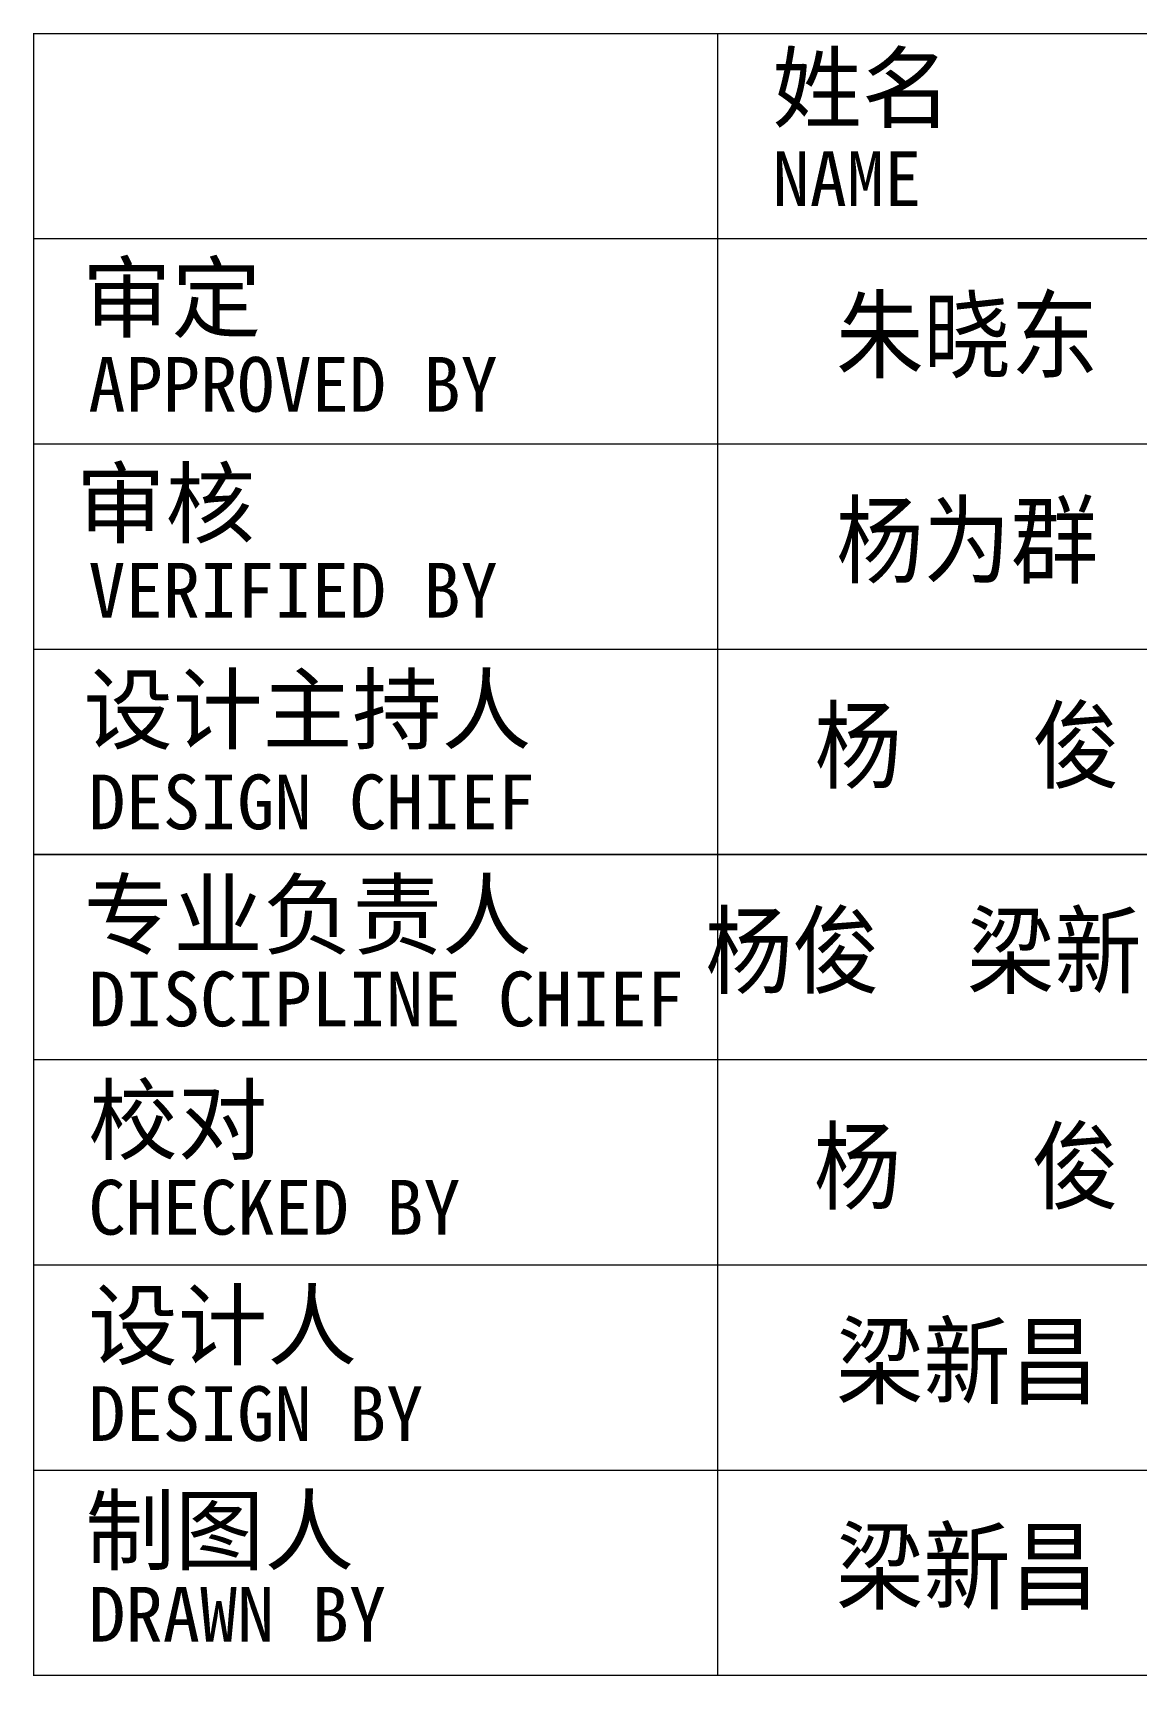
# Model space of a CAD drawing. Extents: x -483182 to 812890, y -390528 to -214858.
# Drawn here: x -217132 to -213101, y -342468 to -336463 of the extents above; entities that cross this region are included whole.
import ezdxf
from ezdxf.enums import TextEntityAlignment as Align

# ---------------------------------------------------------------- set-up
doc = ezdxf.new("R2010")
doc.units = 0
doc.header["$LTSCALE"] = 1000
doc.header["$MEASUREMENT"] = 0
doc.layers.add('00-图签签名_10', color=10, linetype='Continuous')
doc.styles.add('华文细黑', font='STXIHEI_0.TTF', dxfattribs={"width": 0.9, "height": 10})
doc.styles.add('图签信息$0$华文细黑', font='STXIHEI_0.TTF', dxfattribs={"height": 10})

# ---------------------------------------------------------------- blocks, each defined once
blk = doc.blocks.new('图签信息')
at = {"const_width": 0.05}
for points in [[(-62.5, 103.262), (-2.5, 103.262), (-2.5, 163.262), (-62.5, 163.262), (-62.5, 103.262)], [(-37.5, 163.262), (-37.5, 103.262)], [(-62.5, 155.762), (-2.5, 155.762)], [(-62.5, 148.262), (-2.5, 148.262)], [(-62.5, 140.762), (-2.5, 140.762)], [(-62.5, 133.262), (-2.5, 133.262)], [(-62.5, 125.762), (-2.5, 125.762)], [(-62.5, 118.262), (-2.5, 118.262)], [(-62.5, 110.762), (-2.5, 110.762)]]:
    blk.add_lwpolyline(points, dxfattribs=at)
at = {"style": '图签信息$0$华文细黑'}
for s, height, p in [('姓名', 2.4, (-35.504, 162.474)), ('NAME', 2, (-35.5, 158.956)), ('审定', 2.4, (-60.729, 154.808)), ('APPROVED BY', 2, (-60.5, 151.442)), ('审核', 2.4, (-60.955, 147.294)), ('VERIFIED BY', 2, (-60.5, 143.915)), ('设计主持人', 2.4, (-60.678, 139.762)), ('DESIGN CHIEF', 2, (-60.5, 136.185)), ('专业负责人', 2.4, (-60.667, 132.262)), ('DISCIPLINE CHIEF', 2, (-60.5, 128.984)), ('校对', 2.4, (-60.5, 124.762)), ('CHECKED BY', 2, (-60.5, 121.371)), ('设计人', 2.4, (-60.5, 117.262)), ('DESIGN BY', 2, (-60.5, 113.832)), ('制图人', 2.4, (-60.606, 109.762)), ('DRAWN BY', 2, (-60.5, 106.498))]:
    blk.add_text(s, height=height, dxfattribs=at).set_placement(p, align=Align.TOP_LEFT)

msp = doc.modelspace()

# ---------------------------------------------------------------- block references
at = {"xscale": 100.0000000000001, "yscale": 100.0000000000001, "zscale": 100.0000000000001}
msp.add_blockref('图签信息', (-210880, -352791.9), dxfattribs=at)

# ---------------------------------------------------------------- texts
at = {"layer": '00-图签签名_10', "char_height": 260, "attachment_point": 5, "style": '华文细黑'}
for s, insert, width in [('朱晓东', (-213718.5, -337581.6), 14747.11), ('杨为群', (-213718.5, -338331.6), 3209.775), ('杨   俊', (-213718.5, -339081.6), 12329.131), ('杨俊  梁新昌', (-213718.5, -339831.6), 6990.248), ('杨   俊', (-213721.3, -340619.5), 4794.403), ('梁新昌', (-213718.5, -341331.6), 6894.288), ('梁新昌', (-213718.5, -342081.6), 7674.889)]:
    msp.add_mtext(s, dxfattribs=dict(at, insert=insert, width=width))

doc.saveas('drawing.dxf')
